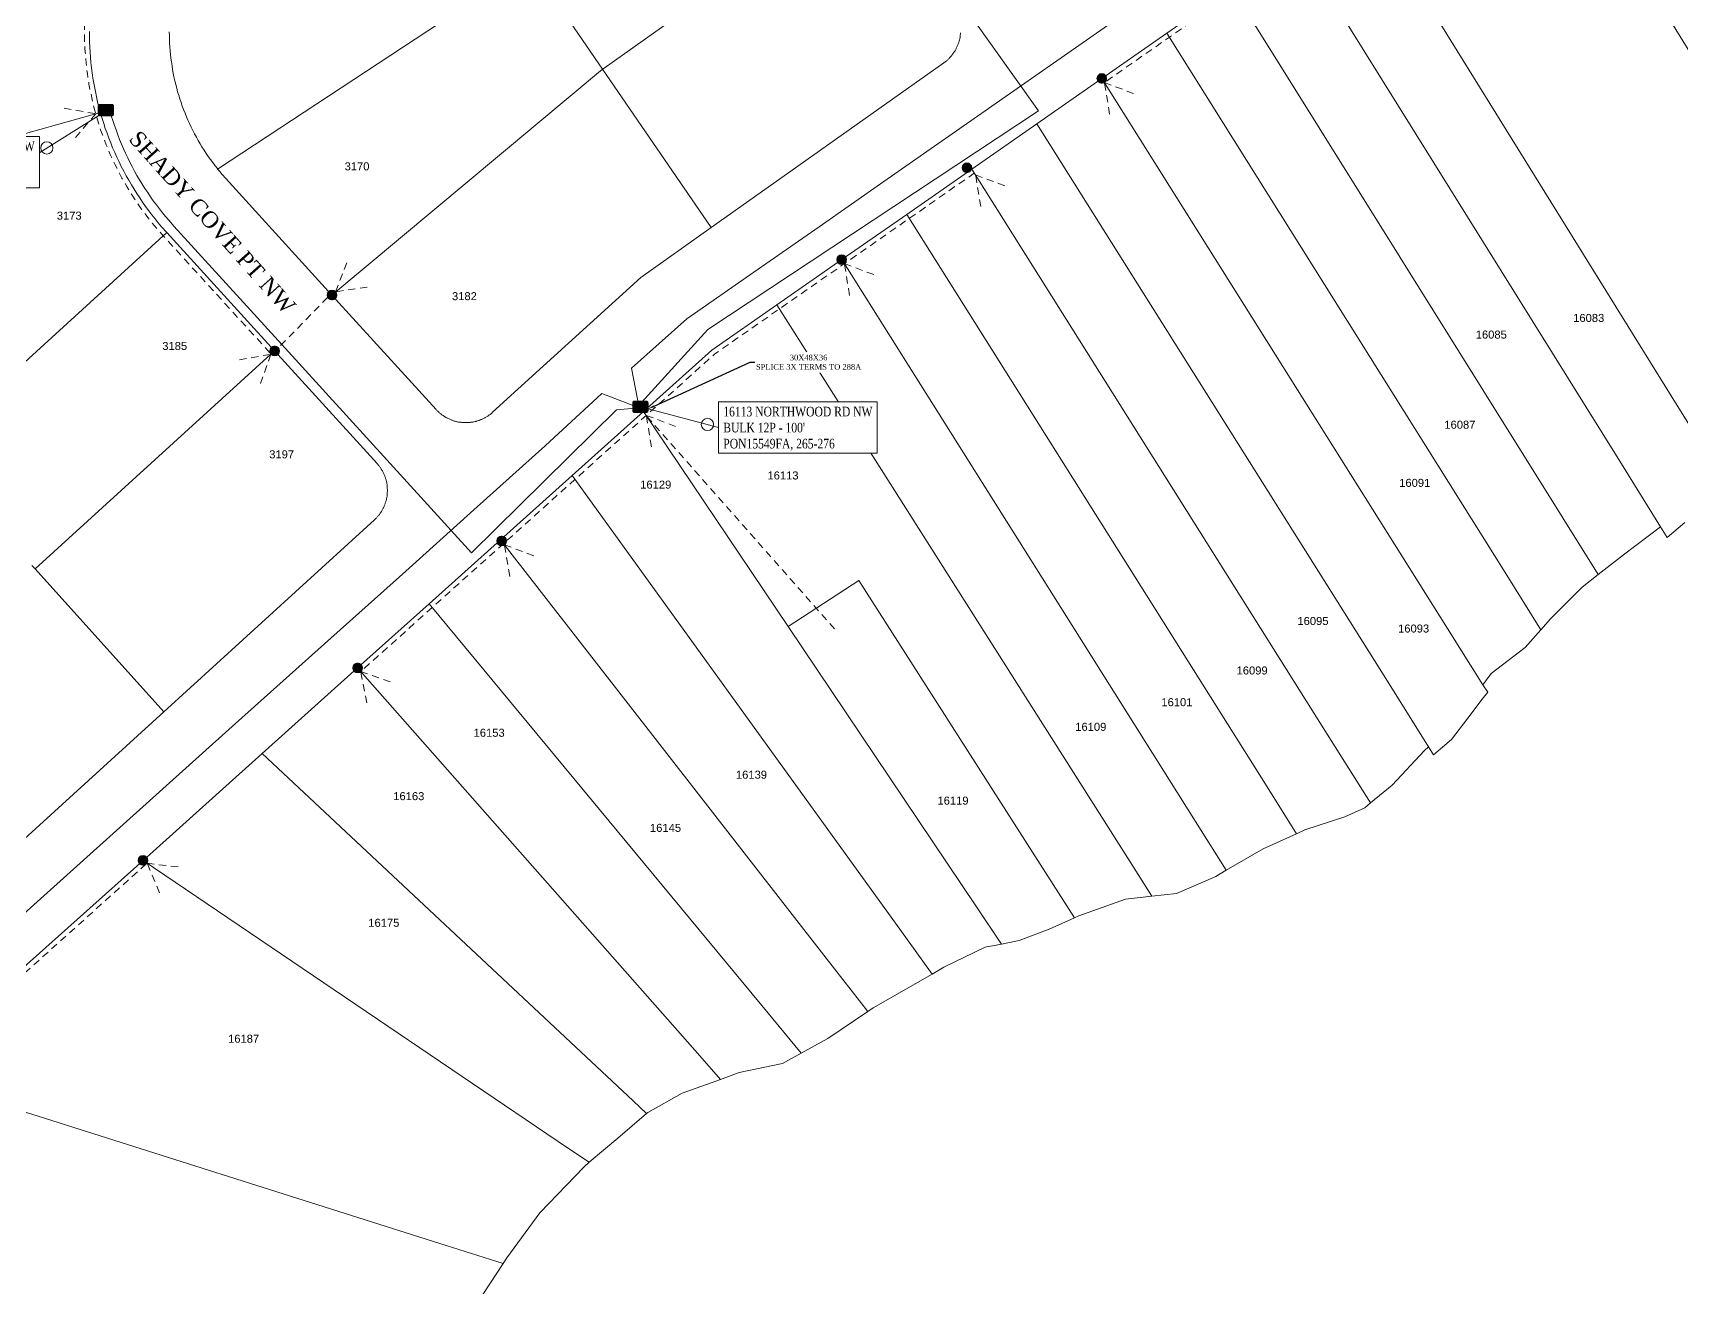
# Model space of a CAD drawing. Header units: feet. Extents: x 865220 to 2774701, y -2240498 to 961524.
# Drawn here: x 2765641 to 2766671, y 953483 to 954267 of the extents above; entities that cross this region are included whole.
import ezdxf
from ezdxf import colors
from ezdxf.entities.mleader import LeaderData, LeaderLine
from ezdxf.enums import TextEntityAlignment as Align
from ezdxf.lldxf.tags import DXFTag
from ezdxf.math import Vec2, Vec3

# ---------------------------------------------------------------- set-up
doc = ezdxf.new("R2010")
doc.units = ezdxf.units.FT
doc.header["$LTSCALE"] = 0.015
doc.header["$MEASUREMENT"] = 0
doc.linetypes.add('DASHED', pattern=[5, 3, -2])
for name, color, linetype, lineweight in [('288A', 112, '288A', 5), ('DETAIL', 7, 'Continuous', 5), ('DROP BURIED', 7, 'DASHED', 5), ('Parcels', 7, 'Continuous', 0), ('PROP_TEL', 6, 'Continuous', 5), ('RUNNING LINE (UNDERGROUND)', 10, 'Continuous', 40), ('TAIL', 1, 'MST', 5), ('TERMINALS', 7, 'Continuous', 5)]:
    doc.layers.add(name, color=color, linetype=linetype, lineweight=lineweight)
for name, color, linetype in [('Scott County Addresses', 7, 'Continuous'), ('STREET NAME', 7, 'Continuous'), ('TELEPHONE STRUCT-PROP', 6, 'Continuous')]:
    doc.layers.add(name, color=color, linetype=linetype)
doc.styles.add('Dimensions 100', font='arial.ttf')
doc.styles.add('Line', font='txt.shx', dxfattribs={"height": 3})
doc.styles.add('SIMPLEX', font='times.ttf', dxfattribs={"width": 0.8})
doc.styles.get("Standard").update_dxf_attribs({"font": 'times.ttf'})
doc.styles.add('Utilities', font='arial.ttf', dxfattribs={"height": 2.5})
tags = doc.linetypes.add('288A', pattern='A,80,-5,["288A",Line,S=1.5,R=0,X=0,Y=-1.5],-24', length=109).pattern_tags.tags
tags[6] = DXFTag(74, 10)
tags = doc.linetypes.add('MST', pattern='A,5,-5,5,-5,["TAIL",Line,S=1.5,R=0,X=0,Y=-1.5],-20', length=40).pattern_tags.tags
tags[10] = DXFTag(74, 10)

# ---------------------------------------------------------------- blocks, each defined once
blk = doc.blocks.new('ACMAP_ANN_TEMPLATE_Scott County Address')
at = {"layer": 'Scott County Addresses', "style": 'Dimensions 100'}
blk.add_attdef('ScottCountyAddress', (0, 0), '', height=50, dxfattribs=at)
blk = doc.blocks.new('NEW HH')
at = {"ltscale": 40, "true_color": 0xffffff}
h = blk.add_hatch(color=7, dxfattribs=at)
h.dxf.hatch_style = 1
h.paths.add_polyline_path([(-0.061, -0.031, 0.414214), (-0.046, -0.046), (0.046, -0.046, 0.414214), (0.061, -0.031), (0.061, 0.031, 0.414214), (0.046, 0.046), (-0.046, 0.046, 0.414214), (-0.061, 0.031)])
at = {"layer": 'RUNNING LINE (UNDERGROUND)', "color": 6, "lineweight": 0, "const_width": 0.005, "flags": 128}
blk.add_lwpolyline([(-0.061, 0.031), (-0.061, -0.031, 0.414214), (-0.046, -0.046), (0.046, -0.046, 0.414214), (0.061, -0.031), (0.061, 0.031, 0.414214), (0.046, 0.046), (-0.046, 0.046, 0.414214)], format="xyb", close=True, dxfattribs=at)
at = {"layer": 'TELEPHONE STRUCT-PROP', "color": 18, "true_color": 0x000000, "style": 'Utilities'}
blk.add_text('HH', height=0.05, dxfattribs=at).set_placement((0, 0), align=Align.MIDDLE_CENTER)
blk = doc.blocks.new('Proposed FlowerPot')
at = {"lineweight": 5, "ltscale": 100, "true_color": 0xffffff}
h = blk.add_hatch(color=7, dxfattribs=at)
h.dxf.hatch_style = 1
h.paths.add_polyline_path([(-0.06, 0, 0.414214), (0, -0.06, 0.414214), (0.06, 0, 0.414214), (0, 0.06, 0.414214)])
at = {"lineweight": 5, "ltscale": 100}
blk.add_circle((0, 0), 0.0604, dxfattribs=at)
at = {"layer": 'RUNNING LINE (UNDERGROUND)', "color": 6, "lineweight": 5, "const_width": 0.00907, "flags": 128}
blk.add_lwpolyline([(-0.06, 0, -0.414214), (0, 0.06, -0.414214), (0.06, 0, -0.414214), (0, -0.06, -0.414214), (-0.06, 0)], format="xyb", dxfattribs=at)
at = {"color": 18, "linetype": 'ByBlock', "lineweight": 5, "ltscale": 100, "true_color": 0x000000, "style": 'Dimensions 100'}
blk.add_text('F', height=0.0744, dxfattribs=at).set_placement((-0.029, -0.037))
blk = doc.blocks.new('TERMINAL')
at = {"lineweight": 5, "ltscale": 0.5, "flags": 128}
blk.add_lwpolyline([(-0.1, -0.6), (-0.1, 44.8)], dxfattribs=at)
at = {"lineweight": 5, "ltscale": 0.5}
blk.add_circle((-0.1, 37.6), 3.83, dxfattribs=at)

msp = doc.modelspace()

# ---------------------------------------------------------------- linework, layer by layer
at = {"layer": 'DROP BURIED', "lineweight": 5, "ltscale": 100, "flags": 128}
for points in [[(2766635.6, 954462.1), (2766595, 954433.8), (2766574.7, 954419.6), (2766554.4, 954405.5), (2766513.8, 954377.2), (2766473.1, 954348.9), (2766432.5, 954320.6), (2766311.4, 954236.2)], [(2765676.3, 954408.1), (2765674.4, 954314.3), (2765673.5, 954270.8), (2765673.5, 954267.5), (2765673.5, 954264.2), (2765673.5, 954260.9), (2765673.7, 954257.6), (2765673.9, 954254.3), (2765674.1, 954251.1), (2765674.4, 954247.8), (2765674.8, 954244.5), (2765675.2, 954241.2), (2765675.7, 954238), (2765676.2, 954234.7), (2765676.8, 954231.5), (2765677.5, 954228.3), (2765678.2, 954225), (2765678.9, 954221.8), (2765679.7, 954218.7), (2765680.4, 954216.1), (2765680.6, 954215.5), (2765681.5, 954212.3), (2765682.5, 954209.2), (2765683.5, 954206), (2765684.6, 954202.9), (2765685.8, 954199.8), (2765687, 954196.8), (2765688.2, 954193.7), (2765689.5, 954190.7), (2765690.9, 954187.7), (2765692.3, 954184.7), (2765693.8, 954181.8), (2765695.3, 954178.9), (2765696.8, 954176), (2765698.4, 954173.1), (2765700.1, 954170.2), (2765701.8, 954167.4), (2765703.6, 954164.6), (2765705.4, 954161.9), (2765707.2, 954159.2), (2765709.1, 954156.5), (2765711.1, 954153.8), (2765713.1, 954151.2), (2765715.1, 954148.6), (2765717.2, 954146.1), (2765719.4, 954143.6), (2765722.6, 954139.9), (2765790, 954066)], [(2766229.5, 954179.2), (2766188.9, 954150.9), (2766148.3, 954122.6), (2766107.6, 954094.3), (2766067.2, 954066.1), (2766024.7, 954028), (2765980, 953987.9), (2765935.4, 953947.8), (2765890.7, 953907.8), (2765846, 953867.7), (2765845.4, 953867.2)], [(2765825.3, 954101.4), (2765794.5, 954069.9)], [(2765712, 953747.6), (2765637.6, 953680.8), (2765564, 953614.8), (2765555, 953519.3), (2765547.4, 953439.7), (2765542.6, 953390)]]:
    msp.add_lwpolyline(points, dxfattribs=at)
at = {"layer": 'DROP BURIED', "lineweight": 5, "ltscale": 100}
for points in [[(2766313.9, 954215.9), (2766310.6, 954235.6), (2766329.3, 954228.6)], [(2765660.7, 954219.7), (2765680.4, 954216.1), (2765667.5, 954200.9)], [(2766233.4, 954158.2), (2766230.1, 954178), (2766248.8, 954170.9)], [(2765850, 954107.9), (2765830.3, 954104.9), (2765837.5, 954123.5)], [(2766151.4, 954102.7), (2766148.2, 954122.5), (2766166.9, 954115.5)], [(2765770.2, 954062.5), (2765789.9, 954065.9), (2765783.1, 954047.1)], [(2766027.6, 954008), (2766024.4, 954027.7), (2766043.1, 954020.7)], [(2765939.1, 953927.2), (2765935.8, 953946.9), (2765954.5, 953939.9)], [(2765849.8, 953848.1), (2765846, 953867.7), (2765864.9, 953861.2)], [(2765720.3, 953729.6), (2765712.5, 953748), (2765732.3, 953745.6)]]:
    msp.add_lwpolyline(points, dxfattribs=at)
at = {"layer": 'Parcels', "lineweight": 5}
for p, q in [((2766774.3, 954095.8), (2766573, 954422.1)), ((2766573, 954422.1), (2766774.3, 954095.8)), ((2766161.2, 954360.3), (2765998, 954244.7)), ((2765998, 954244.7), (2766161.2, 954360.3)), ((2766668.5, 954034), (2766471.4, 954351.4)), ((2766471.4, 954351.4), (2766668.5, 954034)), ((2766632.6, 953999.1), (2766430.8, 954323.1)), ((2766430.8, 954323.1), (2766632.6, 953999.1)), ((2765756.6, 954181.6), (2765951.8, 954310)), ((2765951.8, 954310), (2765997.1, 954243.9)), ((2766390.2, 954294.8), (2766596.7, 953964.3)), ((2765726.4, 954267.3), (2765726.5, 954265)), ((2765726.5, 954265), (2765726.5, 954262.6)), ((2765726.5, 954262.6), (2765726.6, 954260.2)), ((2766219.7, 954261.1), (2766219.9, 954261.5)), ((2766219.9, 954261.5), (2766220, 954262)), ((2766220, 954262), (2766220.1, 954262.4)), ((2766220.1, 954262.4), (2766220.2, 954262.8)), ((2766220.2, 954262.8), (2766220.3, 954263.2)), ((2766220.3, 954263.2), (2766220.4, 954263.7)), ((2766220.4, 954264.1), (2766220.5, 954264.5)), ((2766220.4, 954263.7), (2766220.4, 954264.1)), ((2766220.5, 954264.5), (2766220.6, 954265)), ((2766220.6, 954265.4), (2766220.7, 954265.8)), ((2766220.6, 954265), (2766220.6, 954265.4)), ((2766220.7, 954266.3), (2766220.7, 954266.7)), ((2766220.7, 954265.8), (2766220.7, 954266.3)), ((2766560.9, 953929.5), (2766349.6, 954266.5)), ((2766349.6, 954266.5), (2766560.9, 953929.5)), ((2765726.6, 954260.2), (2765726.7, 954257.9)), ((2765726.7, 954257.9), (2765726.9, 954255.5)), ((2765726.9, 954255.5), (2765727.1, 954253.2)), ((2765727.1, 954253.2), (2765727.4, 954250.8)), ((2766213.9, 954251), (2766214.2, 954251.4)), ((2766214.2, 954251.4), (2766214.5, 954251.7)), ((2766214.5, 954251.7), (2766214.7, 954252)), ((2766214.7, 954252), (2766215, 954252.3)), ((2766215, 954252.3), (2766215.3, 954252.7)), ((2766215.3, 954252.7), (2766215.6, 954253)), ((2766215.6, 954253), (2766215.8, 954253.4)), ((2766215.8, 954253.4), (2766216.1, 954253.7)), ((2766216.1, 954253.7), (2766216.3, 954254.1)), ((2766216.3, 954254.1), (2766216.6, 954254.4)), ((2766216.6, 954254.4), (2766216.8, 954254.8)), ((2766216.8, 954254.8), (2766217.1, 954255.2)), ((2766217.1, 954255.2), (2766217.3, 954255.5)), ((2766217.3, 954255.5), (2766217.5, 954255.9)), ((2766217.5, 954255.9), (2766217.7, 954256.3)), ((2766217.7, 954256.3), (2766217.9, 954256.7)), ((2766217.9, 954256.7), (2766218.1, 954257.1)), ((2766218.1, 954257.1), (2766218.3, 954257.5)), ((2766218.3, 954257.5), (2766218.5, 954257.9)), ((2766218.5, 954257.9), (2766218.7, 954258.3)), ((2766218.7, 954258.3), (2766218.8, 954258.7)), ((2766218.8, 954258.7), (2766219, 954259.1)), ((2766219, 954259.1), (2766219.2, 954259.5)), ((2766219.2, 954259.5), (2766219.3, 954259.9)), ((2766219.3, 954259.9), (2766219.5, 954260.3)), ((2766219.5, 954260.3), (2766219.6, 954260.7)), ((2766219.6, 954260.7), (2766219.7, 954261.1)), ((2765727.4, 954250.8), (2765727.7, 954248.5)), ((2765727.7, 954248.5), (2765728.1, 954246.1)), ((2765728.1, 954246.1), (2765728.4, 954243.8)), ((2765728.4, 954243.8), (2765728.9, 954241.4)), ((2765728.9, 954241.4), (2765729.3, 954239.1)), ((2765828, 954102.9), (2765997.1, 954243.9)), ((2765997.1, 954243.9), (2765828, 954102.9)), ((2765998, 954244.7), (2765997.1, 954243.9)), ((2765997.1, 954243.9), (2765998, 954244.7)), ((2765997.1, 954243.9), (2765997.1, 954243.9)), ((2766065, 954145.1), (2765997.1, 954243.9)), ((2766065, 954145.1), (2766210.2, 954247.9)), ((2766210.2, 954247.9), (2766210.6, 954248.2)), ((2766210.6, 954248.2), (2766210.9, 954248.4)), ((2766210.9, 954248.4), (2766211.3, 954248.7)), ((2766211.3, 954248.7), (2766211.7, 954248.9)), ((2766211.7, 954248.9), (2766212, 954249.2)), ((2766212, 954249.2), (2766212.3, 954249.5)), ((2766212.3, 954249.5), (2766212.6, 954249.8)), ((2766212.6, 954249.8), (2766212.9, 954250.1)), ((2766212.9, 954250.1), (2766213.2, 954250.4)), ((2766213.2, 954250.4), (2766213.6, 954250.7)), ((2766213.6, 954250.7), (2766213.9, 954251)), ((2765729.3, 954239.1), (2765729.8, 954236.8)), ((2765729.8, 954236.8), (2765730.4, 954234.5)), ((2765730.4, 954234.5), (2765731, 954232.2)), ((2765731, 954232.2), (2765731.6, 954229.9)), ((2766525, 953894.6), (2766309, 954238.2)), ((2765731.6, 954229.9), (2765732.3, 954227.7)), ((2765732.3, 954227.7), (2765733, 954225.4)), ((2765733, 954225.4), (2765733.7, 954223.1)), ((2765733.7, 954223.1), (2765734.5, 954220.9)), ((2765734.5, 954220.9), (2765735.3, 954218.7)), ((2765683.3, 954216.9), (2765445.6, 954150.5)), ((2765735.3, 954218.7), (2765736.2, 954216.5)), ((2765736.2, 954216.5), (2765737.1, 954214.3)), ((2765737.1, 954214.3), (2765738, 954212.1)), ((2765738, 954212.1), (2765739, 954210)), ((2765739, 954210), (2765740, 954207.8)), ((2765740, 954207.8), (2765741, 954205.7)), ((2765741, 954205.7), (2765742.1, 954203.6)), ((2765742.1, 954203.6), (2765743.3, 954201.5)), ((2765743.3, 954201.5), (2765744.4, 954199.4)), ((2766268.4, 954209.9), (2766487.4, 953861.7)), ((2765744.4, 954199.4), (2765745.6, 954197.4)), ((2765745.6, 954197.4), (2765746.8, 954195.4)), ((2765746.8, 954195.4), (2765748.1, 954193.4)), ((2765748.1, 954193.4), (2765749.4, 954191.4)), ((2765749.4, 954191.4), (2765750.7, 954189.4)), ((2765750.7, 954189.4), (2765752.1, 954187.5)), ((2765752.1, 954187.5), (2765753.5, 954185.6)), ((2765753.5, 954185.6), (2765755, 954183.7)), ((2765755, 954183.7), (2765756.4, 954181.9)), ((2765756.4, 954181.9), (2765756.6, 954181.6)), ((2765756.6, 954181.6), (2765757.9, 954180)), ((2765757.9, 954180), (2765759.5, 954178.2)), ((2766227.8, 954181.6), (2766449.8, 953828.7)), ((2765759.5, 954178.2), (2765761.8, 954175.6)), ((2765761.8, 954175.6), (2765828, 954102.9)), ((2766412.3, 953795.7), (2766187.2, 954153.3)), ((2766187.2, 954153.3), (2766412.3, 953795.7)), ((2765577, 954007.3), (2765724.8, 954141.9)), ((2766020.9, 954113.8), (2766065, 954145.1)), ((2766065, 954145.1), (2766065, 954145.1)), ((2766374.7, 953762.8), (2766146.5, 954125)), ((2766146.5, 954125), (2766374.7, 953762.8)), ((2765928.4, 954029.7), (2766020.9, 954113.8)), ((2765828, 954102.9), (2765893.1, 954031.4)), ((2766326.7, 953748.8), (2766105.9, 954096.7)), ((2766105.9, 954096.7), (2766326.7, 953748.8)), ((2765792.2, 954068), (2765642.6, 953931.8)), ((2765642.6, 953931.8), (2765792.2, 954068)), ((2765792.2, 954068), (2765792.2, 954068)), ((2765893.1, 954031.4), (2765893.4, 954031)), ((2765893.4, 954031), (2765893.7, 954030.7)), ((2765893.7, 954030.7), (2765894, 954030.4)), ((2765894, 954030.4), (2765894.3, 954030.1)), ((2765894.3, 954030.1), (2765894.7, 954029.8)), ((2765894.7, 954029.8), (2765895, 954029.5)), ((2765895, 954029.5), (2765895.3, 954029.2)), ((2765895.3, 954029.2), (2765895.6, 954029)), ((2765895.6, 954029), (2765896, 954028.7)), ((2765896, 954028.7), (2765896.3, 954028.4)), ((2765896.3, 954028.4), (2765896.7, 954028.1)), ((2765896.7, 954028.1), (2765897, 954027.9)), ((2765897, 954027.9), (2765897.4, 954027.6)), ((2765897.4, 954027.6), (2765897.7, 954027.4)), ((2765897.7, 954027.4), (2765898.1, 954027.2)), ((2765898.1, 954027.2), (2765898.5, 954026.9)), ((2765898.5, 954026.9), (2765898.9, 954026.7)), ((2765898.9, 954026.7), (2765899.2, 954026.5)), ((2765899.2, 954026.5), (2765899.6, 954026.3)), ((2765899.6, 954026.3), (2765900, 954026.1)), ((2765900, 954026.1), (2765900.4, 954025.9)), ((2765900.4, 954025.9), (2765900.8, 954025.7)), ((2765900.8, 954025.7), (2765901.2, 954025.5)), ((2765901.2, 954025.5), (2765901.6, 954025.3)), ((2765901.6, 954025.3), (2765902, 954025.1)), ((2765902, 954025.1), (2765902.4, 954025)), ((2765902.4, 954025), (2765902.8, 954024.8)), ((2765902.8, 954024.8), (2765903.2, 954024.7)), ((2765919.9, 954024.6), (2765920.3, 954024.8)), ((2765920.3, 954024.8), (2765920.7, 954024.9)), ((2765920.7, 954024.9), (2765921.1, 954025.1)), ((2765921.1, 954025.1), (2765921.5, 954025.2)), ((2765921.5, 954025.2), (2765921.9, 954025.4)), ((2765921.9, 954025.4), (2765922.3, 954025.6)), ((2765922.3, 954025.6), (2765922.7, 954025.8)), ((2765922.7, 954025.8), (2765923.1, 954026)), ((2765923.1, 954026), (2765923.5, 954026.2)), ((2765923.5, 954026.2), (2765923.8, 954026.4)), ((2765923.8, 954026.4), (2765924.2, 954026.6)), ((2765924.2, 954026.6), (2765924.6, 954026.8)), ((2765924.6, 954026.8), (2765925, 954027.1)), ((2765925, 954027.1), (2765925.3, 954027.3)), ((2765925.3, 954027.3), (2765925.7, 954027.5)), ((2765925.7, 954027.5), (2765926.1, 954027.8)), ((2765926.1, 954027.8), (2765926.4, 954028.1)), ((2765926.4, 954028.1), (2765926.8, 954028.2)), ((2765926.8, 954028.2), (2765927.1, 954028.5)), ((2765927.1, 954028.5), (2765927.5, 954028.8)), ((2765927.5, 954028.8), (2765927.8, 954029.1)), ((2765927.8, 954029.1), (2765928.4, 954029.7)), ((2766113, 953895.8), (2766022.7, 954030.2)), ((2766022.7, 954030.2), (2766113, 953895.8)), ((2766668.5, 954034), (2766695.7, 953990.1)), ((2765903.2, 954024.7), (2765903.6, 954024.5)), ((2765903.6, 954024.5), (2765904, 954024.4)), ((2765904, 954024.4), (2765904.4, 954024.2)), ((2765904.4, 954024.2), (2765904.9, 954024.1)), ((2765904.9, 954024.1), (2765905.3, 954024)), ((2765905.3, 954024), (2765905.7, 954023.9)), ((2765905.7, 954023.9), (2765906.1, 954023.8)), ((2765906.1, 954023.8), (2765906.5, 954023.7)), ((2765906.5, 954023.7), (2765907, 954023.6)), ((2765907, 954023.6), (2765907.4, 954023.6)), ((2765907.4, 954023.6), (2765907.8, 954023.5)), ((2765907.8, 954023.5), (2765908.3, 954023.4)), ((2765908.3, 954023.4), (2765908.7, 954023.4)), ((2765908.7, 954023.4), (2765909.1, 954023.3)), ((2765909.1, 954023.3), (2765909.6, 954023.3)), ((2765909.6, 954023.3), (2765910, 954023.2)), ((2765910, 954023.2), (2765910.4, 954023.2)), ((2765910.4, 954023.2), (2765910.9, 954023.2)), ((2765910.9, 954023.2), (2765911.3, 954023.2)), ((2765911.3, 954023.2), (2765911.7, 954023.2)), ((2765911.7, 954023.2), (2765912.2, 954023.2)), ((2765912.2, 954023.2), (2765912.6, 954023.2)), ((2765912.6, 954023.2), (2765913.1, 954023.2)), ((2765913.1, 954023.2), (2765913.5, 954023.3)), ((2765913.5, 954023.3), (2765913.9, 954023.3)), ((2765913.9, 954023.3), (2765914.4, 954023.3)), ((2765914.4, 954023.3), (2765914.8, 954023.4)), ((2765914.8, 954023.4), (2765915.2, 954023.5)), ((2765915.2, 954023.5), (2765915.7, 954023.5)), ((2765915.7, 954023.5), (2765916.1, 954023.6)), ((2765916.1, 954023.6), (2765916.5, 954023.7)), ((2765916.5, 954023.7), (2765916.9, 954023.8)), ((2765916.9, 954023.8), (2765917.4, 954023.9)), ((2765917.4, 954023.9), (2765917.8, 954024)), ((2765917.8, 954024), (2765918.2, 954024.1)), ((2765918.2, 954024.1), (2765918.6, 954024.2)), ((2765918.6, 954024.2), (2765919, 954024.3)), ((2765919, 954024.3), (2765919.5, 954024.5)), ((2765919.5, 954024.5), (2765919.9, 954024.6)), ((2765856.4, 953997.4), (2765856.2, 953997.7)), ((2765856.7, 953997.1), (2765856.4, 953997.4)), ((2765857, 953996.7), (2765856.7, 953997.1)), ((2765857.3, 953996.4), (2765857, 953996.7)), ((2765857.6, 953996), (2765857.3, 953996.4)), ((2765857.8, 953995.7), (2765857.6, 953996)), ((2765858.1, 953995.3), (2765857.8, 953995.7)), ((2765858.3, 953995), (2765858.1, 953995.3)), ((2765858.6, 953994.6), (2765858.3, 953995)), ((2765858.8, 953994.2), (2765858.6, 953994.6)), ((2765859, 953993.9), (2765858.8, 953994.2)), ((2765859.2, 953993.5), (2765859, 953993.9)), ((2766658.1, 953958.2), (2766632.6, 953999.1)), ((2766632.6, 953999.1), (2766658.1, 953958.2)), ((2765859.5, 953993.1), (2765859.2, 953993.5)), ((2765859.7, 953992.7), (2765859.5, 953993.1)), ((2765859.9, 953992.3), (2765859.7, 953992.7)), ((2765860.1, 953992), (2765859.9, 953992.3)), ((2765860.3, 953991.6), (2765860.1, 953992)), ((2765860.4, 953991.2), (2765860.3, 953991.6)), ((2765860.6, 953990.8), (2765860.4, 953991.2)), ((2765860.8, 953990.4), (2765860.6, 953990.8)), ((2765861, 953990), (2765860.8, 953990.4)), ((2765861.1, 953989.6), (2765861, 953990)), ((2765861.3, 953989.1), (2765861.1, 953989.6)), ((2765861.4, 953988.7), (2765861.3, 953989.1)), ((2765861.5, 953988.3), (2765861.4, 953988.7)), ((2765861.7, 953987.9), (2765861.5, 953988.3)), ((2765861.8, 953987.5), (2765861.7, 953987.9)), ((2765861.9, 953987.1), (2765861.8, 953987.5)), ((2765862, 953986.6), (2765861.9, 953987.1)), ((2765862.1, 953986.2), (2765862, 953986.6)), ((2765862.2, 953985.8), (2765862.1, 953986.2)), ((2765862.3, 953985.4), (2765862.2, 953985.8)), ((2765862.3, 953984.9), (2765862.3, 953985.4)), ((2765862.4, 953984.5), (2765862.3, 953984.9)), ((2765862.5, 953984.1), (2765862.4, 953984.5)), ((2765862.5, 953983.6), (2765862.5, 953984.1)), ((2765862.6, 953983.2), (2765862.5, 953983.6)), ((2766182.7, 953706.8), (2765978, 953990.1)), ((2765978, 953990.1), (2766182.7, 953706.8)), ((2765861.3, 953972.9), (2765861.5, 953973.3)), ((2765861.5, 953973.3), (2765861.6, 953973.7)), ((2765861.6, 953973.7), (2765861.7, 953974.1)), ((2765861.7, 953974.1), (2765861.9, 953974.5)), ((2765861.9, 953974.5), (2765862, 953975)), ((2765862, 953975), (2765862.1, 953975.4)), ((2765862.1, 953975.8), (2765862.2, 953976.2)), ((2765862.1, 953975.4), (2765862.1, 953975.8)), ((2765862.2, 953976.2), (2765862.3, 953976.7)), ((2765862.3, 953976.7), (2765862.4, 953977.1)), ((2765862.4, 953977.5), (2765862.5, 953978)), ((2765862.4, 953977.1), (2765862.4, 953977.5)), ((2765862.5, 953978.4), (2765862.6, 953978.8)), ((2765862.5, 953978), (2765862.5, 953978.4)), ((2765862.6, 953982.8), (2765862.6, 953983.2)), ((2765862.6, 953982.3), (2765862.6, 953982.8)), ((2765862.6, 953981.9), (2765862.6, 953982.3)), ((2765862.7, 953981.5), (2765862.6, 953981.9)), ((2765862.6, 953979.7), (2765862.7, 953980.1)), ((2765862.6, 953979.3), (2765862.6, 953979.7)), ((2765862.6, 953978.8), (2765862.6, 953979.3)), ((2765862.7, 953981), (2765862.7, 953981.5)), ((2765862.7, 953980.6), (2765862.7, 953981)), ((2765862.7, 953980.1), (2765862.7, 953980.6)), ((2765854.8, 953962.7), (2765855.1, 953963)), ((2765855.1, 953963), (2765855.5, 953963.3)), ((2765855.5, 953963.3), (2765855.8, 953963.6)), ((2765855.8, 953963.6), (2765856.1, 953963.9)), ((2765856.1, 953963.9), (2765856.3, 953964.3)), ((2765856.3, 953964.3), (2765856.6, 953964.6)), ((2765856.6, 953964.6), (2765856.9, 953964.9)), ((2765856.9, 953964.9), (2765857.2, 953965.3)), ((2765857.2, 953965.3), (2765857.5, 953965.6)), ((2765857.5, 953965.6), (2765857.7, 953965.9)), ((2765857.7, 953965.9), (2765858, 953966.3)), ((2765858, 953966.3), (2765858.2, 953966.7)), ((2765858.2, 953966.7), (2765858.5, 953967)), ((2765858.5, 953967), (2765858.7, 953967.4)), ((2765858.7, 953967.4), (2765858.9, 953967.7)), ((2765858.9, 953967.7), (2765859.2, 953968.1)), ((2765859.2, 953968.1), (2765859.4, 953968.5)), ((2765859.4, 953968.5), (2765859.6, 953968.9)), ((2765859.6, 953968.9), (2765859.8, 953969.3)), ((2765859.8, 953969.3), (2765860, 953969.7)), ((2765860, 953969.7), (2765860.2, 953970)), ((2765860.2, 953970), (2765860.4, 953970.4)), ((2765860.4, 953970.4), (2765860.6, 953970.8)), ((2765860.6, 953970.8), (2765860.7, 953971.2)), ((2765860.7, 953971.2), (2765860.9, 953971.6)), ((2765860.9, 953971.6), (2765861.1, 953972)), ((2765861.1, 953972), (2765861.2, 953972.5)), ((2765861.2, 953972.5), (2765861.3, 953972.9)), ((2766619.2, 953928.4), (2766596.7, 953964.3)), ((2766596.7, 953964.3), (2766619.2, 953928.4)), ((2765722.9, 953842.6), (2765854.5, 953962.4)), ((2765854.5, 953962.4), (2765854.8, 953962.7)), ((2766634.9, 953940.7), (2766658.1, 953958.2)), ((2766658.1, 953958.2), (2766658.1, 953958.2)), ((2766658.1, 953958.2), (2766662.3, 953951.4)), ((2766662.3, 953951.4), (2766673.3, 953960.8)), ((2766136.7, 953688.8), (2765933.3, 953950.1)), ((2765642.6, 953931.8), (2765640.6, 953934)), ((2766619.2, 953928.4), (2766634.9, 953940.7)), ((2765722.9, 953842.6), (2765642.6, 953931.8)), ((2765642.6, 953931.8), (2765642.6, 953931.8)), ((2766113, 953895.8), (2766157.2, 953924.7)), ((2766157.2, 953924.7), (2766113, 953895.8)), ((2766157.2, 953924.7), (2766278.7, 953734.8)), ((2766278.7, 953734.8), (2766157.2, 953924.7)), ((2766583.2, 953893.8), (2766560.9, 953929.5)), ((2766560.9, 953929.5), (2766583.2, 953893.8)), ((2766609.1, 953920.5), (2766619.2, 953928.4)), ((2766619.2, 953928.4), (2766619.2, 953928.4)), ((2766589.3, 953900.7), (2766609.1, 953920.5)), ((2765888.7, 953910), (2766096.5, 953659.1)), ((2766113, 953895.8), (2766113, 953895.8)), ((2766113, 953895.8), (2766230.7, 953720.8)), ((2766547.1, 953859.5), (2766525, 953894.6)), ((2766573.5, 953882.8), (2766583.2, 953893.8)), ((2766583.2, 953893.8), (2766589.3, 953900.7)), ((2766583.2, 953893.8), (2766583.2, 953893.8)), ((2766552.3, 953866.5), (2766573.5, 953882.8)), ((2765844, 953870), (2766056.3, 953629.3)), ((2766513.2, 953820.8), (2766487.4, 953861.7)), ((2766547.1, 953859.5), (2766552.3, 953866.5)), ((2766537.7, 953838.6), (2766546.6, 953850.4)), ((2766546.6, 953850.4), (2766550.1, 953854.8)), ((2766550.1, 953854.8), (2766547.1, 953859.5)), ((2766547.1, 953859.5), (2766547.1, 953859.5)), ((2765595.7, 953726.8), (2765722.9, 953842.6)), ((2765722.9, 953842.6), (2765722.9, 953842.6)), ((2766527.5, 953825.2), (2766537.7, 953838.6)), ((2766476.9, 953785.7), (2766449.8, 953828.7)), ((2766510.5, 953818.4), (2766513.2, 953820.8)), ((2766513.2, 953820.8), (2766513.2, 953820.8)), ((2766513.2, 953820.8), (2766516.3, 953815.7)), ((2766516.3, 953815.7), (2766527.5, 953825.2)), ((2765784.5, 953816.6), (2766016.1, 953599.6)), ((2766490.5, 953796.8), (2766510.5, 953818.4)), ((2766430.7, 953766.4), (2766412.3, 953795.7)), ((2766412.3, 953795.7), (2766430.7, 953766.4)), ((2766476.9, 953785.7), (2766490.5, 953796.8)), ((2766460.9, 953777), (2766473.3, 953782.7)), ((2766473.3, 953782.7), (2766476.9, 953785.7)), ((2766476.9, 953785.7), (2766476.9, 953785.7)), ((2766430.7, 953766.4), (2766435.9, 953768.8)), ((2766435.9, 953768.8), (2766460.9, 953777)), ((2766386.7, 953743.6), (2766374.7, 953762.8)), ((2766386.7, 953743.6), (2766409.7, 953757.1)), ((2766409.7, 953757.1), (2766430.7, 953766.4)), ((2766430.7, 953766.4), (2766430.7, 953766.4)), ((2765975.8, 953569.9), (2765710, 953749.8)), ((2765710, 953749.8), (2765975.8, 953569.9)), ((2766340.3, 953727.4), (2766326.7, 953748.8)), ((2766326.7, 953748.8), (2766340.3, 953727.4)), ((2766355.7, 953729.1), (2766380.2, 953739.8)), ((2766380.2, 953739.8), (2766386.7, 953743.6)), ((2766386.7, 953743.6), (2766386.7, 953743.6)), ((2766278.7, 953734.8), (2766291.9, 953714)), ((2766291.9, 953714), (2766278.7, 953734.8)), ((2766323.8, 953725.5), (2766340.3, 953727.4)), ((2766340.3, 953727.4), (2766355.7, 953729.1)), ((2766340.3, 953727.4), (2766340.3, 953727.4)), ((2766246.3, 953697.5), (2766230.7, 953720.8)), ((2766294.6, 953715.2), (2766323.8, 953725.5)), ((2766182.7, 953706.8), (2766202.9, 953678.8)), ((2766257.3, 953699.7), (2766276.1, 953706.9)), ((2766276.1, 953706.9), (2766291.9, 953714)), ((2766291.9, 953714), (2766294.6, 953715.2)), ((2766291.9, 953714), (2766291.9, 953714)), ((2766210.3, 953683), (2766236.2, 953695.5)), ((2766236.2, 953695.5), (2766246.3, 953697.5)), ((2766246.3, 953697.5), (2766257.3, 953699.7)), ((2766162.8, 953655.3), (2766136.7, 953688.8)), ((2766166.2, 953657.6), (2766202.9, 953678.8)), ((2766202.9, 953678.8), (2766210.3, 953683)), ((2766202.9, 953678.8), (2766202.9, 953678.8)), ((2766096.5, 953659.1), (2766121.1, 953629.4)), ((2766137.8, 953638.5), (2766162.8, 953655.3)), ((2766162.8, 953655.3), (2766166.2, 953657.6)), ((2766162.8, 953655.3), (2766162.8, 953655.3)), ((2766121.1, 953629.4), (2766137.8, 953638.5)), ((2766056.3, 953629.3), (2766070.7, 953613)), ((2766109.4, 953623), (2766121.1, 953629.4)), ((2766121.1, 953629.4), (2766121.1, 953629.4)), ((2765561.2, 953616.3), (2765895.4, 953510.5)), ((2766046.9, 953604.3), (2766070.7, 953613)), ((2766070.7, 953613), (2766082.4, 953617.2)), ((2766070.7, 953613), (2766070.7, 953613)), ((2766082.4, 953617.2), (2766109.4, 953623)), ((2766025.4, 953592.3), (2766046.9, 953604.3)), ((2766024.6, 953591.6), (2766016.1, 953599.6)), ((2766024.6, 953591.6), (2766025.4, 953592.3)), ((2766006.7, 953576.2), (2766024.6, 953591.6)), ((2766024.6, 953591.6), (2766024.6, 953591.6)), ((2765988.8, 953561.2), (2766006.7, 953576.2)), ((2765988.8, 953561.2), (2765975.8, 953569.9)), ((2765975.8, 953569.9), (2765988.8, 953561.2)), ((2765958.1, 953529.8), (2765985.3, 953558.2)), ((2765985.3, 953558.2), (2765988.8, 953561.2)), ((2765988.8, 953561.2), (2765988.8, 953561.2)), ((2765937.2, 953501.5), (2765957.9, 953529.6)), ((2765957.9, 953529.6), (2765958.1, 953529.8)), ((2765895.4, 953510.5), (2765934.9, 953498)), ((2765934.9, 953498), (2765937.2, 953501.5)), ((2765917.8, 953472), (2765934.9, 953498)), ((2765934.9, 953498), (2765934.9, 953498))]:
    msp.add_line(p, q, dxfattribs=at)
for points in [[(2766390.2, 954294.8), (2766349.6, 954266.5), (2766309, 954238.2), (2766268.4, 954209.9), (2766227.8, 954181.6), (2766187.2, 954153.3), (2766146.5, 954125), (2766105.9, 954096.7), (2766065.3, 954068.4), (2766022.7, 954030.2), (2765978, 953990.1), (2765933.3, 953950.1), (2765888.7, 953910), (2765844, 953870), (2765784.5, 953816.6), (2765710, 953749.8), (2765635.6, 953683)], [(2765676.5, 954267.5), (2765676.5, 954264.3), (2765676.5, 954261), (2765676.7, 954257.8), (2765676.9, 954254.5), (2765677.1, 954251.3), (2765677.4, 954248.1), (2765677.8, 954244.9), (2765678.2, 954241.6), (2765678.6, 954238.4), (2765679.2, 954235.2), (2765679.8, 954232.1), (2765680.4, 954228.9), (2765681.1, 954225.7), (2765681.8, 954222.6), (2765682.6, 954219.4), (2765683.3, 954216.9), (2765683.3, 954216.9), (2765683.5, 954216.3), (2765684.4, 954213.2), (2765685.4, 954210.1), (2765686.4, 954207), (2765687.5, 954204), (2765688.6, 954200.9), (2765689.8, 954197.9), (2765691, 954194.9), (2765692.3, 954191.9), (2765693.6, 954189), (2765695, 954186), (2765696.4, 954183.1), (2765697.9, 954180.3), (2765699.5, 954177.4), (2765701, 954174.6), (2765702.7, 954171.8), (2765704.4, 954169), (2765706.1, 954166.3), (2765707.9, 954163.6), (2765709.7, 954160.9), (2765711.6, 954158.2), (2765713.5, 954155.6), (2765715.5, 954153.1), (2765717.5, 954150.5), (2765719.5, 954148), (2765721.6, 954145.5), (2765724.8, 954141.9), (2765724.8, 954141.9), (2765792.2, 954068), (2765856.2, 953997.7)], [(2765786.7, 953814.5), (2765786.5, 953814.3)], [(2765712.6, 953748.1), (2765712, 953747.6)]]:
    msp.add_lwpolyline(points, dxfattribs=at)
at = {"layer": 'TAIL', "lineweight": 5, "ltscale": 100, "flags": 128}
for points in [[(2766021.4, 954035.8), (2766062.8, 954081.3), (2766269.4, 954218), (2766169.7, 954358.1), (2766166.1, 954360.3)], [(2765689.2, 954218.2), (2765689.3, 954217.9), (2765690.1, 954214.9), (2765691.1, 954211.9), (2765692.1, 954208.9), (2765693.1, 954206), (2765694.2, 954203), (2765695.3, 954200.1), (2765696.5, 954197.2), (2765697.8, 954194.3), (2765699.1, 954191.5), (2765700.4, 954188.7), (2765701.8, 954185.8), (2765703.2, 954183.1), (2765704.7, 954180.3), (2765706.2, 954177.6), (2765707.8, 954174.9), (2765709.5, 954172.2), (2765711.1, 954169.5), (2765712.9, 954166.9), (2765714.6, 954164.3), (2765716.4, 954161.8), (2765718.3, 954159.2), (2765720.2, 954156.7), (2765722.1, 954154.3), (2765724.1, 954151.9), (2765726.2, 954149.5), (2765729.3, 954145.9), (2765796.6, 954072), (2765915.2, 953941.8), (2766005.7, 954031.2), (2766019.9, 954032.4)]]:
    msp.add_lwpolyline(points, dxfattribs=at)

# ---------------------------------------------------------------- block references
at = {"layer": 'PROP_TEL', "lineweight": 5}
for name, p, xscale, yscale, zscale in [('Proposed FlowerPot', (2766309, 954238.2), 50, 50, 50), ('NEW HH', (2765686.8, 954218.4), 80, 80, 80), ('Proposed FlowerPot', (2766224.7, 954182.4), 50, 50, 50), ('Proposed FlowerPot', (2766146.5, 954125), 50, 50, 50), ('Proposed FlowerPot', (2765828, 954102.9), 50, 50, 50), ('Proposed FlowerPot', (2765792.2, 954068), 50, 50, 50), ('NEW HH', (2766020.7, 954033.1), 80, 80, 80), ('Proposed FlowerPot', (2765934, 953949.3), 50, 50, 50), ('Proposed FlowerPot', (2765844, 953870), 50, 50, 50), ('Proposed FlowerPot', (2765710, 953749.8), 50, 50, 50)]:
    msp.add_blockref(name, p, dxfattribs=dict(at, xscale=xscale, yscale=yscale, zscale=zscale))
at = {"layer": 'Scott County Addresses', "lineweight": 5, "xscale": 0.1, "yscale": 0.1, "zscale": 0.1}
for p, values in [((2765835.9, 954180.8), {'ScottCountyAddress': '3170'}), ((2765656.1, 954150), {'ScottCountyAddress': '3173'}), ((2765903, 954099.7), {'ScottCountyAddress': '3182'}), ((2766603.5, 954086.1), {'ScottCountyAddress': '16083'}), ((2766542.6, 954075.7), {'ScottCountyAddress': '16085'}), ((2765722, 954068.6), {'ScottCountyAddress': '3185'}), ((2766523, 954019.4), {'ScottCountyAddress': '16087'}), ((2765788.8, 954000.9), {'ScottCountyAddress': '3197'}), ((2766020.6, 953982), {'ScottCountyAddress': '16129'}), ((2766100.1, 953987.7), {'ScottCountyAddress': '16113'}), ((2766494.8, 953983.1), {'ScottCountyAddress': '16091'}), ((2766431.2, 953896.8), {'ScottCountyAddress': '16095'}), ((2766494.1, 953892.1), {'ScottCountyAddress': '16093'}), ((2766393.2, 953865.9), {'ScottCountyAddress': '16099'}), ((2766346.2, 953846.1), {'ScottCountyAddress': '16101'}), ((2765916.5, 953827), {'ScottCountyAddress': '16153'}), ((2766292.4, 953830.7), {'ScottCountyAddress': '16109'}), ((2766080.4, 953800.8), {'ScottCountyAddress': '16139'}), ((2765866.3, 953787.4), {'ScottCountyAddress': '16163'}), ((2766206.3, 953784.6), {'ScottCountyAddress': '16119'}), ((2766026.7, 953767.6), {'ScottCountyAddress': '16145'}), ((2765850.7, 953708.3), {'ScottCountyAddress': '16175'}), ((2765763.1, 953635.9), {'ScottCountyAddress': '16187'})]:
    msp.add_blockref('ACMAP_ANN_TEMPLATE_Scott County Address', p, dxfattribs=at).add_auto_attribs(values)
at = {"layer": 'TERMINALS', "lineweight": 5, "ltscale": 0.5}
for p, rotation in [((2765681.7, 954214.8), 122.0381478058639), ((2766026.2, 954031.6), 255.1905513560416)]:
    msp.add_blockref('TERMINAL', p, dxfattribs=dict(at, rotation=rotation))

# ---------------------------------------------------------------- texts
at = {"layer": 'STREET NAME', "lineweight": 5, "ltscale": 40, "insert": (2765708, 954206.6), "char_height": 10, "attachment_point": 1, "rotation": 311.7805}
msp.add_mtext('SHADY COVE PT NW', dxfattribs=at)

# ---------------------------------------------------------------- next in the draw order: texts
at = {"layer": 'TERMINALS', "lineweight": 5, "ltscale": 0.5, "char_height": 6, "attachment_point": 1, "style": 'SIMPLEX', "bg_fill": 19, "box_fill_scale": 1.5, "bg_fill_color": 256, "bg_fill_transparency": 0}
for s, insert in [("3161 SHADY COVE PT NW\\PBULK 12P - 1000'\\PPON15549FA, 241-252", (2765555.3, 954198.9)), ("16113 NORTHWOOD RD NW\\PBULK 12P - 100'\\PPON15549FA, 265-276", (2766072.5, 954033.1))]:
    msp.add_mtext(s, dxfattribs=dict(at, insert=insert))

# ---------------------------------------------------------------- next in the draw order: leaders
at = {"layer": 'DETAIL', "lineweight": 5, "ltscale": 5}
ml = msp.add_multileader_mtext('Standard', dxfattribs=at)
ml.set_content('30X48X36\\PSPLICE 3X TERMS TO 288A', color=256)
ml.set_leader_properties()
ml.build(insert=Vec2(0, 0))
ml.multileader.update_dxf_attribs({"has_text_frame": 1, "text_left_attachment_type": 2, "text_right_attachment_type": 2, "dogleg_length": 3})
ctx = ml.context
ctx.base_point, ctx.char_height, ctx.landing_gap_size, ctx.plane_origin = Vec3(2766092.3, 954060.9), 3.5, 1.5, Vec3(2766116.2, 954002.8)
ctx.left_attachment, ctx.right_attachment, ctx.text_align_type = 2, 2, 1
notes = []
notes.append((ctx, [(1, (1, 1, 0), (2766089.3, 954060.9), (1, 0), 3, [(0, [(2766025.6, 954031.8)], 0, [])])]))
ctx.mtext.insert, ctx.mtext.alignment, ctx.mtext.flow_direction = Vec3(2766125.8, 954065.6), 2, 5
ctx.mtext.has_bg_fill, ctx.mtext.bg_color, ctx.mtext.bg_scale_factor, ctx.mtext.bg_transparency, ctx.mtext.use_window_bg_color = 1, -1027028792, 1.5, 0, 1
for ctx, leaders in notes:
    for number, flags, end, landing, length, lines in leaders:
        leader = LeaderData()
        leader.index, (leader.has_last_leader_line, leader.has_dogleg_vector, leader.attachment_direction) = number, flags
        leader.last_leader_point, leader.dogleg_vector, leader.dogleg_length = Vec3(end), Vec3(landing), length
        for number, points, colour, breaks in lines:
            line = LeaderLine()
            line.index, line.vertices, line.color, line.breaks = number, Vec3.list(points), colors.encode_raw_color(colour), breaks
            leader.lines.append(line)
        ctx.leaders.append(leader)

# ---------------------------------------------------------------- next in the draw order: linework, layer by layer
at = {"layer": '288A', "lineweight": 5, "ltscale": 100, "flags": 128}
msp.add_lwpolyline([(2766865.6, 954618.2), (2766827.6, 954630), (2766782, 954598.2), (2766741.4, 954569.9), (2766700.8, 954541.6), (2766660.2, 954513.4), (2766619.6, 954485.1), (2766579, 954456.8), (2766558.7, 954442.6), (2766538.4, 954428.5), (2766497.7, 954400.2), (2766457.1, 954371.9), (2766416.5, 954343.6), (2766375.9, 954315.3), (2766335.3, 954287), (2766294.7, 954258.7), (2766254.1, 954230.4), (2766213.5, 954202.1), (2766172.9, 954173.8), (2766132.3, 954145.5), (2766091.6, 954117.2), (2766049.8, 954088.1), (2766015.2, 954057.2), (2766019.9, 954032.4), (2765996.6, 954041.3), (2765961.3, 954008.7), (2765916.7, 953968.7), (2765872, 953928.6), (2765827.3, 953888.6), (2765767.8, 953835.2), (2765693.3, 953768.4), (2765618.9, 953701.6), (2765537.2, 953628.4), (2765527.1, 953522), (2765519.5, 953442.4), (2765515.7, 953402.2), (2765535.7, 953390.9)], dxfattribs=at)
at = {"layer": 'DROP BURIED', "lineweight": 5, "ltscale": 100}
msp.add_lwpolyline([(2766024.8, 954027), (2766142.7, 953893.5)], dxfattribs=at)

doc.saveas('drawing.dxf')
